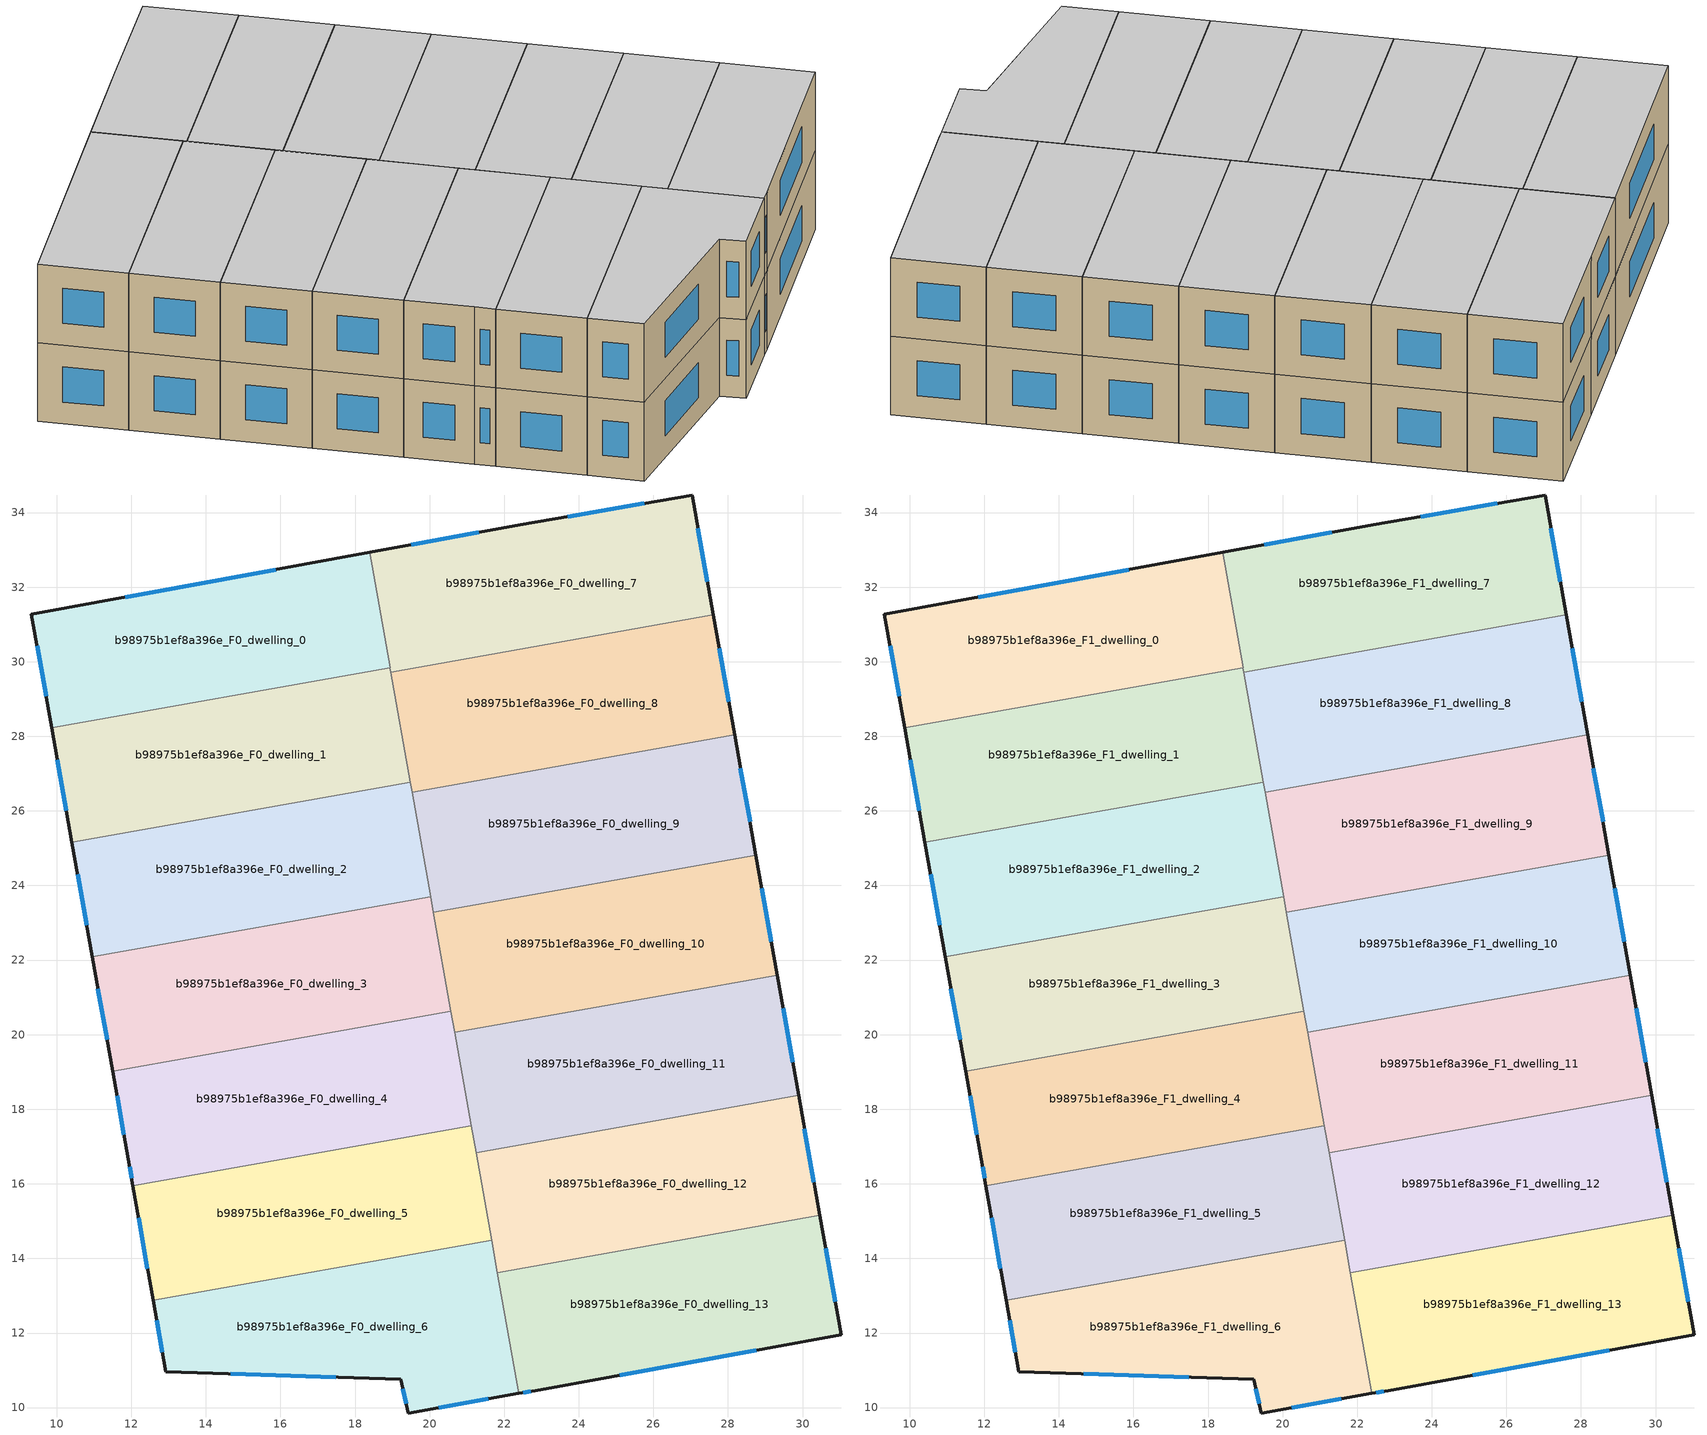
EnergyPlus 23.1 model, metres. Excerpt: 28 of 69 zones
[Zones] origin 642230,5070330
b98975b1ef8a396e_F0_dwelling_0
 floor ground (EU_floor_Construction): 18.39,32.93 18.94,29.84 9.86,28.23 9.32,31.27 z0
 wall outside (EU_wall_Construction): 18.39,32.93 9.32,31.27 9.86,28.23 z0:3
 wall to b98975b1ef8a396e_F0_dwelling_1 (EU_wall_Construction): 9.86,28.23 18.94,29.84 z0:3
 wall to b98975b1ef8a396e_F0_dwelling_7 (EU_wall_Construction): 18.94,29.84 18.39,32.93 z0:3
 window (EU_Window_Construction): 15.88,32.47 11.83,31.73 / 9.47,30.43 9.71,29.07 z0.83:2.17
b98975b1ef8a396e_F0_dwelling_1
 floor ground (EU_floor_Construction): 18.94,29.84 19.48,26.77 10.41,25.16 9.86,28.23 z0
 wall outside (EU_wall_Construction): 9.86,28.23 10.41,25.16 z0:3
 wall to b98975b1ef8a396e_F0_dwelling_2 (EU_wall_Construction): 10.41,25.16 19.48,26.77 z0:3
 wall to b98975b1ef8a396e_F0_dwelling_8 (EU_wall_Construction): 19.48,26.77 18.96,29.72 z0:3
 wall to b98975b1ef8a396e_F0_dwelling_7 (EU_wall_Construction): 18.96,29.72 18.94,29.84 z0:3
 window (EU_Window_Construction): 10.01,27.38 10.26,26.01 z0.83:2.17
b98975b1ef8a396e_F0_dwelling_10
 floor ground (EU_floor_Construction): 28.75,24.82 29.32,21.59 20.67,20.06 20.1,23.28 z0
 wall outside (EU_wall_Construction): 29.32,21.59 28.75,24.82 z0:3
 wall to b98975b1ef8a396e_F0_dwelling_9 (EU_wall_Construction): 28.75,24.82 20.1,23.28 z0:3
 wall to b98975b1ef8a396e_F0_dwelling_11 (EU_wall_Construction): 20.67,20.06 29.32,21.59 z0:3
 wall to b98975b1ef8a396e_F0_dwelling_3 (EU_wall_Construction): 20.1,23.28 20.57,20.63 z0:3
 wall to b98975b1ef8a396e_F0_dwelling_4 (EU_wall_Construction): 20.57,20.63 20.67,20.06 z0:3
 window (EU_Window_Construction): 29.16,22.49 28.91,23.92 z0.83:2.17
b98975b1ef8a396e_F0_dwelling_11
 floor ground (EU_floor_Construction): 29.32,21.59 29.89,18.37 21.24,16.84 20.67,20.06 z0
 wall outside (EU_wall_Construction): 29.89,18.37 29.32,21.59 z0:3
 wall to b98975b1ef8a396e_F0_dwelling_12 (EU_wall_Construction): 21.24,16.84 29.89,18.37 z0:3
 wall to b98975b1ef8a396e_F0_dwelling_4 (EU_wall_Construction): 20.67,20.06 21.12,17.55 z0:3
 wall to b98975b1ef8a396e_F0_dwelling_5 (EU_wall_Construction): 21.12,17.55 21.24,16.84 z0:3
 window (EU_Window_Construction): 29.73,19.27 29.48,20.7 z0.83:2.17
b98975b1ef8a396e_F0_dwelling_12
 floor ground (EU_floor_Construction): 29.89,18.37 30.46,15.15 21.82,13.62 21.24,16.84 z0
 wall outside (EU_wall_Construction): 30.46,15.15 29.89,18.37 z0:3
 wall to b98975b1ef8a396e_F0_dwelling_13 (EU_wall_Construction): 21.82,13.62 30.46,15.15 z0:3
 wall to b98975b1ef8a396e_F0_dwelling_5 (EU_wall_Construction): 21.24,16.84 21.66,14.49 z0:3
 wall to b98975b1ef8a396e_F0_dwelling_6 (EU_wall_Construction): 21.66,14.49 21.82,13.62 z0:3
 window (EU_Window_Construction): 30.31,16.04 30.05,17.48 z0.83:2.17
b98975b1ef8a396e_F0_dwelling_13
 floor ground (EU_floor_Construction): 30.46,15.15 31.03,11.95 22.82,10.45 22.39,10.38 21.82,13.62 z0
 wall outside (EU_wall_Construction): 22.39,10.38 22.82,10.45 31.03,11.95 30.46,15.15 z0:3
 wall to b98975b1ef8a396e_F0_dwelling_6 (EU_wall_Construction): 21.82,13.62 22.39,10.38 z0:3
 window (EU_Window_Construction): 30.87,12.84 30.62,14.27 / 25.1,10.87 28.76,11.54 / 22.51,10.4 22.7,10.43 z0.83:2.17
b98975b1ef8a396e_F0_dwelling_2
 floor ground (EU_floor_Construction): 19.48,26.77 20.03,23.7 10.95,22.09 10.41,25.16 z0
 wall outside (EU_wall_Construction): 10.41,25.16 10.95,22.09 z0:3
 wall to b98975b1ef8a396e_F0_dwelling_3 (EU_wall_Construction): 10.95,22.09 20.03,23.7 z0:3
 wall to b98975b1ef8a396e_F0_dwelling_9 (EU_wall_Construction): 20.03,23.7 19.53,26.5 z0:3
 wall to b98975b1ef8a396e_F0_dwelling_8 (EU_wall_Construction): 19.53,26.5 19.48,26.77 z0:3
 window (EU_Window_Construction): 10.56,24.31 10.8,22.94 z0.83:2.17
b98975b1ef8a396e_F0_dwelling_3
 floor ground (EU_floor_Construction): 20.03,23.7 20.57,20.63 11.5,19.02 10.95,22.09 z0
 wall outside (EU_wall_Construction): 10.95,22.09 11.5,19.02 z0:3
 wall to b98975b1ef8a396e_F0_dwelling_4 (EU_wall_Construction): 11.5,19.02 20.57,20.63 z0:3
 wall to b98975b1ef8a396e_F0_dwelling_9 (EU_wall_Construction): 20.1,23.28 20.03,23.7 z0:3
 window (EU_Window_Construction): 11.11,21.24 11.35,19.87 z0.83:2.17
b98975b1ef8a396e_F0_dwelling_4
 floor ground (EU_floor_Construction): 20.57,20.63 21.12,17.55 12.05,15.95 11.92,16.66 11.5,19.02 z0
 wall outside (EU_wall_Construction): 11.5,19.02 11.92,16.66 12.05,15.95 z0:3
 wall to b98975b1ef8a396e_F0_dwelling_5 (EU_wall_Construction): 12.05,15.95 21.12,17.55 z0:3
 window (EU_Window_Construction): 11.62,18.36 11.8,17.31 / 11.95,16.46 12.01,16.14 z0.83:2.17
b98975b1ef8a396e_F0_dwelling_5
 floor ground (EU_floor_Construction): 21.12,17.55 21.66,14.49 12.58,12.87 12.05,15.95 z0
 wall outside (EU_wall_Construction): 12.05,15.95 12.58,12.87 z0:3
 wall to b98975b1ef8a396e_F0_dwelling_6 (EU_wall_Construction): 12.58,12.87 21.66,14.49 z0:3
 window (EU_Window_Construction): 12.19,15.09 12.43,13.72 z0.83:2.17
b98975b1ef8a396e_F0_dwelling_6
 floor ground (EU_floor_Construction): 21.66,14.49 22.39,10.38 19.42,9.86 19.22,10.75 12.92,10.96 12.58,12.87 z0
 wall outside (EU_wall_Construction): 12.58,12.87 12.92,10.96 19.22,10.75 19.42,9.86 22.39,10.38 z0:3
 window (EU_Window_Construction): 14.66,10.9 17.48,10.81 / 12.68,12.34 12.83,11.49 / 20.24,10 21.57,10.23 / 19.28,10.51 19.37,10.1 z0.83:2.17
b98975b1ef8a396e_F0_dwelling_7
 floor ground (EU_floor_Construction): 27.04,34.47 27.6,31.26 18.96,29.72 18.39,32.93 22.43,33.67 z0
 wall outside (EU_wall_Construction): 27.6,31.26 27.04,34.47 22.43,33.67 18.39,32.93 z0:3
 wall to b98975b1ef8a396e_F0_dwelling_8 (EU_wall_Construction): 18.96,29.72 27.6,31.26 z0:3
 window (EU_Window_Construction): 21.31,33.47 19.51,33.14 / 25.76,34.25 23.71,33.89 / 27.45,32.15 27.19,33.58 z0.83:2.17
b98975b1ef8a396e_F0_dwelling_8
 floor ground (EU_floor_Construction): 27.6,31.26 28.18,28.04 19.53,26.5 18.96,29.72 z0
 wall outside (EU_wall_Construction): 28.18,28.04 27.6,31.26 z0:3
 wall to b98975b1ef8a396e_F0_dwelling_9 (EU_wall_Construction): 19.53,26.5 28.18,28.04 z0:3
 window (EU_Window_Construction): 28.02,28.93 27.76,30.37 z0.83:2.17
b98975b1ef8a396e_F0_dwelling_9
 floor ground (EU_floor_Construction): 28.18,28.04 28.75,24.82 20.1,23.28 19.53,26.5 z0
 wall outside (EU_wall_Construction): 28.75,24.82 28.18,28.04 z0:3
 window (EU_Window_Construction): 28.59,25.71 28.34,27.15 z0.83:2.17
b98975b1ef8a396e_F1_dwelling_0
 floor to b98975b1ef8a396e_F0_dwelling_0 (EU_floor_Construction): 18.39,32.93 18.94,29.84 9.86,28.23 9.32,31.27 z3
 wall outside (EU_wall_Construction): 18.39,32.93 9.32,31.27 9.86,28.23 z3:6
 wall to b98975b1ef8a396e_F1_dwelling_1 (EU_wall_Construction): 9.86,28.23 18.94,29.84 z3:6
 wall to b98975b1ef8a396e_F1_dwelling_7 (EU_wall_Construction): 18.94,29.84 18.39,32.93 z3:6
 window (EU_Window_Construction): 15.88,32.47 11.83,31.73 / 9.47,30.43 9.71,29.07 z3.83:5.17
 ceiling to b98975b1ef8a396e_F2_dwelling_0 (EU_floor_Construction): 18.94,29.84 18.39,32.93 9.32,31.27 9.86,28.23 z6
b98975b1ef8a396e_F1_dwelling_1
 floor to b98975b1ef8a396e_F0_dwelling_1 (EU_floor_Construction): 18.94,29.84 19.48,26.77 10.41,25.16 9.86,28.23 z3
 wall outside (EU_wall_Construction): 9.86,28.23 10.41,25.16 z3:6
 wall to b98975b1ef8a396e_F1_dwelling_2 (EU_wall_Construction): 10.41,25.16 19.48,26.77 z3:6
 wall to b98975b1ef8a396e_F1_dwelling_8 (EU_wall_Construction): 19.48,26.77 18.96,29.72 z3:6
 wall to b98975b1ef8a396e_F1_dwelling_7 (EU_wall_Construction): 18.96,29.72 18.94,29.84 z3:6
 window (EU_Window_Construction): 10.01,27.38 10.26,26.01 z3.83:5.17
 ceiling to b98975b1ef8a396e_F2_dwelling_1 (EU_floor_Construction): 19.48,26.77 18.94,29.84 9.86,28.23 10.41,25.16 z6
b98975b1ef8a396e_F1_dwelling_10
 floor to b98975b1ef8a396e_F0_dwelling_10 (EU_floor_Construction): 28.75,24.82 29.32,21.59 20.67,20.06 20.1,23.28 z3
 wall outside (EU_wall_Construction): 29.32,21.59 28.75,24.82 z3:6
 wall to b98975b1ef8a396e_F1_dwelling_9 (EU_wall_Construction): 28.75,24.82 20.1,23.28 z3:6
 wall to b98975b1ef8a396e_F1_dwelling_11 (EU_wall_Construction): 20.67,20.06 29.32,21.59 z3:6
 wall to b98975b1ef8a396e_F1_dwelling_3 (EU_wall_Construction): 20.1,23.28 20.57,20.63 z3:6
 wall to b98975b1ef8a396e_F1_dwelling_4 (EU_wall_Construction): 20.57,20.63 20.67,20.06 z3:6
 window (EU_Window_Construction): 29.16,22.49 28.91,23.92 z3.83:5.17
 ceiling to b98975b1ef8a396e_F2_dwelling_10 (EU_floor_Construction): 29.32,21.59 28.75,24.82 20.1,23.28 20.67,20.06 z6
b98975b1ef8a396e_F1_dwelling_11
 floor to b98975b1ef8a396e_F0_dwelling_11 (EU_floor_Construction): 29.32,21.59 29.89,18.37 21.24,16.84 20.67,20.06 z3
 wall outside (EU_wall_Construction): 29.89,18.37 29.32,21.59 z3:6
 wall to b98975b1ef8a396e_F1_dwelling_12 (EU_wall_Construction): 21.24,16.84 29.89,18.37 z3:6
 wall to b98975b1ef8a396e_F1_dwelling_4 (EU_wall_Construction): 20.67,20.06 21.12,17.55 z3:6
 wall to b98975b1ef8a396e_F1_dwelling_5 (EU_wall_Construction): 21.12,17.55 21.24,16.84 z3:6
 window (EU_Window_Construction): 29.73,19.27 29.48,20.7 z3.83:5.17
 ceiling to b98975b1ef8a396e_F2_dwelling_11 (EU_floor_Construction): 29.89,18.37 29.32,21.59 20.67,20.06 21.24,16.84 z6
b98975b1ef8a396e_F1_dwelling_12
 floor to b98975b1ef8a396e_F0_dwelling_12 (EU_floor_Construction): 29.89,18.37 30.46,15.15 21.82,13.62 21.24,16.84 z3
 wall outside (EU_wall_Construction): 30.46,15.15 29.89,18.37 z3:6
 wall to b98975b1ef8a396e_F1_dwelling_13 (EU_wall_Construction): 21.82,13.62 30.46,15.15 z3:6
 wall to b98975b1ef8a396e_F1_dwelling_5 (EU_wall_Construction): 21.24,16.84 21.66,14.49 z3:6
 wall to b98975b1ef8a396e_F1_dwelling_6 (EU_wall_Construction): 21.66,14.49 21.82,13.62 z3:6
 window (EU_Window_Construction): 30.31,16.04 30.05,17.48 z3.83:5.17
 ceiling to b98975b1ef8a396e_F2_dwelling_12 (EU_floor_Construction): 30.46,15.15 29.89,18.37 21.24,16.84 21.82,13.62 z6
b98975b1ef8a396e_F1_dwelling_13
 floor to b98975b1ef8a396e_F0_dwelling_13 (EU_floor_Construction): 30.46,15.15 31.03,11.95 22.82,10.45 22.39,10.38 21.82,13.62 z3
 wall outside (EU_wall_Construction): 22.39,10.38 22.82,10.45 31.03,11.95 30.46,15.15 z3:6
 wall to b98975b1ef8a396e_F1_dwelling_6 (EU_wall_Construction): 21.82,13.62 22.39,10.38 z3:6
 window (EU_Window_Construction): 30.87,12.84 30.62,14.27 / 25.1,10.87 28.76,11.54 / 22.51,10.4 22.7,10.43 z3.83:5.17
 ceiling to b98975b1ef8a396e_F2_dwelling_13 (EU_floor_Construction): 31.03,11.95 30.46,15.15 21.82,13.62 22.39,10.38 22.82,10.45 z6
b98975b1ef8a396e_F1_dwelling_2
 floor to b98975b1ef8a396e_F0_dwelling_2 (EU_floor_Construction): 19.48,26.77 20.03,23.7 10.95,22.09 10.41,25.16 z3
 wall outside (EU_wall_Construction): 10.41,25.16 10.95,22.09 z3:6
 wall to b98975b1ef8a396e_F1_dwelling_3 (EU_wall_Construction): 10.95,22.09 20.03,23.7 z3:6
 wall to b98975b1ef8a396e_F1_dwelling_9 (EU_wall_Construction): 20.03,23.7 19.53,26.5 z3:6
 wall to b98975b1ef8a396e_F1_dwelling_8 (EU_wall_Construction): 19.53,26.5 19.48,26.77 z3:6
 window (EU_Window_Construction): 10.56,24.31 10.8,22.94 z3.83:5.17
 ceiling to b98975b1ef8a396e_F2_dwelling_2 (EU_floor_Construction): 20.03,23.7 19.48,26.77 10.41,25.16 10.95,22.09 z6
b98975b1ef8a396e_F1_dwelling_3
 floor to b98975b1ef8a396e_F0_dwelling_3 (EU_floor_Construction): 20.03,23.7 20.57,20.63 11.5,19.02 10.95,22.09 z3
 wall outside (EU_wall_Construction): 10.95,22.09 11.5,19.02 z3:6
 wall to b98975b1ef8a396e_F1_dwelling_4 (EU_wall_Construction): 11.5,19.02 20.57,20.63 z3:6
 wall to b98975b1ef8a396e_F1_dwelling_9 (EU_wall_Construction): 20.1,23.28 20.03,23.7 z3:6
 window (EU_Window_Construction): 11.11,21.24 11.35,19.87 z3.83:5.17
 ceiling to b98975b1ef8a396e_F2_dwelling_3 (EU_floor_Construction): 20.57,20.63 20.03,23.7 10.95,22.09 11.5,19.02 z6
b98975b1ef8a396e_F1_dwelling_4
 floor to b98975b1ef8a396e_F0_dwelling_4 (EU_floor_Construction): 20.57,20.63 21.12,17.55 12.05,15.95 11.92,16.66 11.5,19.02 z3
 wall outside (EU_wall_Construction): 11.5,19.02 11.92,16.66 12.05,15.95 z3:6
 wall to b98975b1ef8a396e_F1_dwelling_5 (EU_wall_Construction): 12.05,15.95 21.12,17.55 z3:6
 window (EU_Window_Construction): 11.62,18.36 11.8,17.31 / 11.95,16.46 12.01,16.14 z3.83:5.17
 ceiling to b98975b1ef8a396e_F2_dwelling_4 (EU_floor_Construction): 21.12,17.55 20.57,20.63 11.5,19.02 11.92,16.66 12.05,15.95 z6
b98975b1ef8a396e_F1_dwelling_5
 floor to b98975b1ef8a396e_F0_dwelling_5 (EU_floor_Construction): 21.12,17.55 21.66,14.49 12.58,12.87 12.05,15.95 z3
 wall outside (EU_wall_Construction): 12.05,15.95 12.58,12.87 z3:6
 wall to b98975b1ef8a396e_F1_dwelling_6 (EU_wall_Construction): 12.58,12.87 21.66,14.49 z3:6
 window (EU_Window_Construction): 12.19,15.09 12.43,13.72 z3.83:5.17
 ceiling to b98975b1ef8a396e_F2_dwelling_5 (EU_floor_Construction): 21.66,14.49 21.12,17.55 12.05,15.95 12.58,12.87 z6
b98975b1ef8a396e_F1_dwelling_6
 floor to b98975b1ef8a396e_F0_dwelling_6 (EU_floor_Construction): 21.66,14.49 22.39,10.38 19.42,9.86 19.22,10.75 12.92,10.96 12.58,12.87 z3
 wall outside (EU_wall_Construction): 12.58,12.87 12.92,10.96 19.22,10.75 19.42,9.86 22.39,10.38 z3:6
 window (EU_Window_Construction): 14.66,10.9 17.48,10.81 / 12.68,12.34 12.83,11.49 / 20.24,10 21.57,10.23 / 19.28,10.51 19.37,10.1 z3.83:5.17
 ceiling to b98975b1ef8a396e_F2_dwelling_6 (EU_floor_Construction): 22.39,10.38 21.66,14.49 12.58,12.87 12.92,10.96 19.22,10.75 19.42,9.86 z6
b98975b1ef8a396e_F1_dwelling_7
 floor to b98975b1ef8a396e_F0_dwelling_7 (EU_floor_Construction): 27.04,34.47 27.6,31.26 18.96,29.72 18.39,32.93 22.43,33.67 z3
 wall outside (EU_wall_Construction): 27.6,31.26 27.04,34.47 22.43,33.67 18.39,32.93 z3:6
 wall to b98975b1ef8a396e_F1_dwelling_8 (EU_wall_Construction): 18.96,29.72 27.6,31.26 z3:6
 window (EU_Window_Construction): 21.31,33.47 19.51,33.14 / 25.76,34.25 23.71,33.89 / 27.45,32.15 27.19,33.58 z3.83:5.17
 ceiling to b98975b1ef8a396e_F2_dwelling_7 (EU_floor_Construction): 27.6,31.26 27.04,34.47 22.43,33.67 18.39,32.93 18.96,29.72 z6
b98975b1ef8a396e_F1_dwelling_8
 floor to b98975b1ef8a396e_F0_dwelling_8 (EU_floor_Construction): 27.6,31.26 28.18,28.04 19.53,26.5 18.96,29.72 z3
 wall outside (EU_wall_Construction): 28.18,28.04 27.6,31.26 z3:6
 wall to b98975b1ef8a396e_F1_dwelling_9 (EU_wall_Construction): 19.53,26.5 28.18,28.04 z3:6
 window (EU_Window_Construction): 28.02,28.93 27.76,30.37 z3.83:5.17
 ceiling to b98975b1ef8a396e_F2_dwelling_8 (EU_floor_Construction): 28.18,28.04 27.6,31.26 18.96,29.72 19.53,26.5 z6
b98975b1ef8a396e_F1_dwelling_9
 floor to b98975b1ef8a396e_F0_dwelling_9 (EU_floor_Construction): 28.18,28.04 28.75,24.82 20.1,23.28 19.53,26.5 z3
 wall outside (EU_wall_Construction): 28.75,24.82 28.18,28.04 z3:6
 window (EU_Window_Construction): 28.59,25.71 28.34,27.15 z3.83:5.17
 ceiling to b98975b1ef8a396e_F2_dwelling_9 (EU_floor_Construction): 28.75,24.82 28.18,28.04 19.53,26.5 20.1,23.28 z6
[Building]
EU S2 Campaign: North Axis=0; Terrain=City; Solar Distribution=FullExterior
[Site:Location]
Lyon-Bron: Latitude=45.75; Longitude=5; Time Zone=1; Elevation=198
[SizingPeriod:WeatherFileDays]
AnnualSizingPeriod: Begin Month=1; Begin Day of Month=1; End Month=12; End Day of Month=31; Day of Week for Start Day=Monday; Use Weather File Daylight Saving Period=No; Use Weather File Rain and Snow Indicators=No
[MATERIAL]
EU_InternalMass_Material: Roughness=MediumRough; Thickness=0.1; Conductivity=1; Density=1800; Specific Heat=900; Thermal Absorptance=0.9; Solar Absorptance=0.7; Visible Absorptance=0.7
[MATERIAL:NOMASS] Roughness=MediumRough; Thermal Absorptance=0.9; Solar Absorptance=0.7; Visible Absorptance=0.7
Name | Thermal Resistance
EU_wall_NoMass | 1.97775
EU_floor_NoMass | 1.84812
[WINDOWMATERIAL:SIMPLEGLAZINGSYSTEM]
EU_Window_SimpleGlazing: UFactor=3.27502; Solar Heat Gain Coefficient=0.76; Visible Transmittance=0.76
[CONSTRUCTION]
EU_wall_Construction: EU_wall_NoMass
EU_floor_Construction: EU_floor_NoMass
EU_InternalMass_Construction: EU_InternalMass_Material
EU_Window_Construction: EU_Window_SimpleGlazing
[ZONE] Type=1; Multiplier=1; Ceiling Height=autocalculate; Floor Area=autocalculate; Part of Total Floor Area=Yes
Name | Volume
b98975b1ef8a396e_F0_dwelling_0; b98975b1ef8a396e_F1_dwelling_0; b98975b1ef8a396e_F0_dwelling_2; b98975b1ef8a396e_F1_dwelling_2 | 86.1929
b98975b1ef8a396e_F0_dwelling_1; b98975b1ef8a396e_F1_dwelling_1 | 86.2163
b98975b1ef8a396e_F0_dwelling_10; b98975b1ef8a396e_F1_dwelling_10; b98975b1ef8a396e_F0_dwelling_11; b98975b1ef8a396e_F1_dwelling_11; b98975b1ef8a396e_F0_dwelling_4; b98975b1ef8a396e_F1_dwelling_4; b98975b1ef8a396e_F0_dwelling_6; b98975b1ef8a396e_F1_dwelling_6 | 86.2024
b98975b1ef8a396e_F0_dwelling_12; b98975b1ef8a396e_F1_dwelling_12 | 86.2134
b98975b1ef8a396e_F0_dwelling_13; b98975b1ef8a396e_F1_dwelling_13 | 86.1885
b98975b1ef8a396e_F0_dwelling_3; b98975b1ef8a396e_F1_dwelling_3 | 86.2112
b98975b1ef8a396e_F0_dwelling_5; b98975b1ef8a396e_F1_dwelling_5 | 86.2017
b98975b1ef8a396e_F0_dwelling_7; b98975b1ef8a396e_F1_dwelling_7 | 86.198
b98975b1ef8a396e_F0_dwelling_8; b98975b1ef8a396e_F1_dwelling_8 | 86.187
b98975b1ef8a396e_F0_dwelling_9; b98975b1ef8a396e_F1_dwelling_9 | 86.1877
[INTERNALMASS] Construction=EU_InternalMass_Construction
Name | Zone or ZoneList | Surface Area
b98975b1ef8a396e_F0_dwelling_0_EU_InternalMass | b98975b1ef8a396e_F0_dwelling_0 | 28.7312
b98975b1ef8a396e_F0_dwelling_1_EU_InternalMass | b98975b1ef8a396e_F0_dwelling_1 | 28.7387
b98975b1ef8a396e_F0_dwelling_2_EU_InternalMass | b98975b1ef8a396e_F0_dwelling_2 | 28.7308
b98975b1ef8a396e_F0_dwelling_3_EU_InternalMass | b98975b1ef8a396e_F0_dwelling_3 | 28.7368
b98975b1ef8a396e_F0_dwelling_4_EU_InternalMass | b98975b1ef8a396e_F0_dwelling_4 | 28.7337
b98975b1ef8a396e_F0_dwelling_5_EU_InternalMass | b98975b1ef8a396e_F0_dwelling_5 | 28.7341
b98975b1ef8a396e_F0_dwelling_6_EU_InternalMass | b98975b1ef8a396e_F0_dwelling_6 | 28.7337
b98975b1ef8a396e_F0_dwelling_7_EU_InternalMass | b98975b1ef8a396e_F0_dwelling_7 | 28.7326
b98975b1ef8a396e_F0_dwelling_8_EU_InternalMass | b98975b1ef8a396e_F0_dwelling_8 | 28.7292
b98975b1ef8a396e_F0_dwelling_9_EU_InternalMass | b98975b1ef8a396e_F0_dwelling_9 | 28.7292
b98975b1ef8a396e_F0_dwelling_10_EU_InternalMass | b98975b1ef8a396e_F0_dwelling_10 | 28.7341
b98975b1ef8a396e_F0_dwelling_11_EU_InternalMass | b98975b1ef8a396e_F0_dwelling_11 | 28.7341
b98975b1ef8a396e_F0_dwelling_12_EU_InternalMass | b98975b1ef8a396e_F0_dwelling_12 | 28.7378
b98975b1ef8a396e_F0_dwelling_13_EU_InternalMass | b98975b1ef8a396e_F0_dwelling_13 | 28.7295
b98975b1ef8a396e_F1_dwelling_0_EU_InternalMass | b98975b1ef8a396e_F1_dwelling_0 | 28.7312
b98975b1ef8a396e_F1_dwelling_1_EU_InternalMass | b98975b1ef8a396e_F1_dwelling_1 | 28.7387
b98975b1ef8a396e_F1_dwelling_2_EU_InternalMass | b98975b1ef8a396e_F1_dwelling_2 | 28.7308
b98975b1ef8a396e_F1_dwelling_3_EU_InternalMass | b98975b1ef8a396e_F1_dwelling_3 | 28.7368
b98975b1ef8a396e_F1_dwelling_4_EU_InternalMass | b98975b1ef8a396e_F1_dwelling_4 | 28.7337
b98975b1ef8a396e_F1_dwelling_5_EU_InternalMass | b98975b1ef8a396e_F1_dwelling_5 | 28.7341
b98975b1ef8a396e_F1_dwelling_6_EU_InternalMass | b98975b1ef8a396e_F1_dwelling_6 | 28.7337
b98975b1ef8a396e_F1_dwelling_7_EU_InternalMass | b98975b1ef8a396e_F1_dwelling_7 | 28.7326
b98975b1ef8a396e_F1_dwelling_8_EU_InternalMass | b98975b1ef8a396e_F1_dwelling_8 | 28.7292
b98975b1ef8a396e_F1_dwelling_9_EU_InternalMass | b98975b1ef8a396e_F1_dwelling_9 | 28.7292
b98975b1ef8a396e_F1_dwelling_10_EU_InternalMass | b98975b1ef8a396e_F1_dwelling_10 | 28.7341
b98975b1ef8a396e_F1_dwelling_11_EU_InternalMass | b98975b1ef8a396e_F1_dwelling_11 | 28.7341
b98975b1ef8a396e_F1_dwelling_12_EU_InternalMass | b98975b1ef8a396e_F1_dwelling_12 | 28.7378
b98975b1ef8a396e_F1_dwelling_13_EU_InternalMass | b98975b1ef8a396e_F1_dwelling_13 | 28.7295
[OTHEREQUIPMENT] Fuel Type=Electricity; Design Level Calculation Method=Watts/Area; Power per Zone Floor Area=1; Fraction Latent=0; Fraction Radiant=0; Fraction Lost=0; Carbon Dioxide Generation Rate=0; EndUse Subcategory=EU_Step8_InternalGains
Name | Zone or ZoneList or Space or SpaceList | Schedule
EU_Step8_InternalGain_b98975b1ef8a396e_F0_dwelling_0_f000 | b98975b1ef8a396e_F0_dwelling_0 | EU_Step8_GainSchedule_b98975b1ef8a396e_F0_dwelling_0_f000
EU_Step8_InternalGain_b98975b1ef8a396e_F0_dwelling_1_f000 | b98975b1ef8a396e_F0_dwelling_1 | EU_Step8_GainSchedule_b98975b1ef8a396e_F0_dwelling_1_f000
EU_Step8_InternalGain_b98975b1ef8a396e_F0_dwelling_2_f000 | b98975b1ef8a396e_F0_dwelling_2 | EU_Step8_GainSchedule_b98975b1ef8a396e_F0_dwelling_2_f000
EU_Step8_InternalGain_b98975b1ef8a396e_F0_dwelling_3_f000 | b98975b1ef8a396e_F0_dwelling_3 | EU_Step8_GainSchedule_b98975b1ef8a396e_F0_dwelling_3_f000
EU_Step8_InternalGain_b98975b1ef8a396e_F0_dwelling_4_f000 | b98975b1ef8a396e_F0_dwelling_4 | EU_Step8_GainSchedule_b98975b1ef8a396e_F0_dwelling_4_f000
EU_Step8_InternalGain_b98975b1ef8a396e_F0_dwelling_5_f000 | b98975b1ef8a396e_F0_dwelling_5 | EU_Step8_GainSchedule_b98975b1ef8a396e_F0_dwelling_5_f000
EU_Step8_InternalGain_b98975b1ef8a396e_F0_dwelling_6_f000 | b98975b1ef8a396e_F0_dwelling_6 | EU_Step8_GainSchedule_b98975b1ef8a396e_F0_dwelling_6_f000
EU_Step8_InternalGain_b98975b1ef8a396e_F0_dwelling_7_f000 | b98975b1ef8a396e_F0_dwelling_7 | EU_Step8_GainSchedule_b98975b1ef8a396e_F0_dwelling_7_f000
EU_Step8_InternalGain_b98975b1ef8a396e_F0_dwelling_8_f000 | b98975b1ef8a396e_F0_dwelling_8 | EU_Step8_GainSchedule_b98975b1ef8a396e_F0_dwelling_8_f000
EU_Step8_InternalGain_b98975b1ef8a396e_F0_dwelling_9_f000 | b98975b1ef8a396e_F0_dwelling_9 | EU_Step8_GainSchedule_b98975b1ef8a396e_F0_dwelling_9_f000
EU_Step8_InternalGain_b98975b1ef8a396e_F0_dwelling_10_f000 | b98975b1ef8a396e_F0_dwelling_10 | EU_Step8_GainSchedule_b98975b1ef8a396e_F0_dwelling_10_f000
EU_Step8_InternalGain_b98975b1ef8a396e_F0_dwelling_11_f000 | b98975b1ef8a396e_F0_dwelling_11 | EU_Step8_GainSchedule_b98975b1ef8a396e_F0_dwelling_11_f000
EU_Step8_InternalGain_b98975b1ef8a396e_F0_dwelling_12_f000 | b98975b1ef8a396e_F0_dwelling_12 | EU_Step8_GainSchedule_b98975b1ef8a396e_F0_dwelling_12_f000
EU_Step8_InternalGain_b98975b1ef8a396e_F0_dwelling_13_f000 | b98975b1ef8a396e_F0_dwelling_13 | EU_Step8_GainSchedule_b98975b1ef8a396e_F0_dwelling_13_f000
EU_Step8_InternalGain_b98975b1ef8a396e_F1_dwelling_0_f000 | b98975b1ef8a396e_F1_dwelling_0 | EU_Step8_GainSchedule_b98975b1ef8a396e_F1_dwelling_0_f000
EU_Step8_InternalGain_b98975b1ef8a396e_F1_dwelling_1_f000 | b98975b1ef8a396e_F1_dwelling_1 | EU_Step8_GainSchedule_b98975b1ef8a396e_F1_dwelling_1_f000
EU_Step8_InternalGain_b98975b1ef8a396e_F1_dwelling_2_f000 | b98975b1ef8a396e_F1_dwelling_2 | EU_Step8_GainSchedule_b98975b1ef8a396e_F1_dwelling_2_f000
EU_Step8_InternalGain_b98975b1ef8a396e_F1_dwelling_3_f000 | b98975b1ef8a396e_F1_dwelling_3 | EU_Step8_GainSchedule_b98975b1ef8a396e_F1_dwelling_3_f000
EU_Step8_InternalGain_b98975b1ef8a396e_F1_dwelling_4_f000 | b98975b1ef8a396e_F1_dwelling_4 | EU_Step8_GainSchedule_b98975b1ef8a396e_F1_dwelling_4_f000
EU_Step8_InternalGain_b98975b1ef8a396e_F1_dwelling_5_f000 | b98975b1ef8a396e_F1_dwelling_5 | EU_Step8_GainSchedule_b98975b1ef8a396e_F1_dwelling_5_f000
EU_Step8_InternalGain_b98975b1ef8a396e_F1_dwelling_6_f000 | b98975b1ef8a396e_F1_dwelling_6 | EU_Step8_GainSchedule_b98975b1ef8a396e_F1_dwelling_6_f000
EU_Step8_InternalGain_b98975b1ef8a396e_F1_dwelling_7_f000 | b98975b1ef8a396e_F1_dwelling_7 | EU_Step8_GainSchedule_b98975b1ef8a396e_F1_dwelling_7_f000
EU_Step8_InternalGain_b98975b1ef8a396e_F1_dwelling_8_f000 | b98975b1ef8a396e_F1_dwelling_8 | EU_Step8_GainSchedule_b98975b1ef8a396e_F1_dwelling_8_f000
EU_Step8_InternalGain_b98975b1ef8a396e_F1_dwelling_9_f000 | b98975b1ef8a396e_F1_dwelling_9 | EU_Step8_GainSchedule_b98975b1ef8a396e_F1_dwelling_9_f000
EU_Step8_InternalGain_b98975b1ef8a396e_F1_dwelling_10_f000 | b98975b1ef8a396e_F1_dwelling_10 | EU_Step8_GainSchedule_b98975b1ef8a396e_F1_dwelling_10_f000
EU_Step8_InternalGain_b98975b1ef8a396e_F1_dwelling_11_f000 | b98975b1ef8a396e_F1_dwelling_11 | EU_Step8_GainSchedule_b98975b1ef8a396e_F1_dwelling_11_f000
EU_Step8_InternalGain_b98975b1ef8a396e_F1_dwelling_12_f000 | b98975b1ef8a396e_F1_dwelling_12 | EU_Step8_GainSchedule_b98975b1ef8a396e_F1_dwelling_12_f000
EU_Step8_InternalGain_b98975b1ef8a396e_F1_dwelling_13_f000 | b98975b1ef8a396e_F1_dwelling_13 | EU_Step8_GainSchedule_b98975b1ef8a396e_F1_dwelling_13_f000
[ZONEVENTILATION:DESIGNFLOWRATE] Schedule=EU_AlwaysOn; Design Flow Rate Calculation Method=AirChanges/Hour; Air Changes per Hour=0.759424; Ventilation Type=Natural; Fan Pressure Rise=0; Fan Total Efficiency=1; Constant Term Coefficient=1; Temperature Term Coefficient=0; Velocity Term Coefficient=0; Velocity Squared Term Coefficient=0; Minimum Indoor Temperature=-100; Maximum Indoor Temperature=100; Delta Temperature=-100; Minimum Outdoor Temperature=-100; Maximum Outdoor Temperature=100; Maximum Wind Speed=40
Name | Zone or ZoneList or Space or SpaceList
EU_ConstantAir_b98975b1ef8a396e_F0_dwelling_0 | b98975b1ef8a396e_F0_dwelling_0
EU_ConstantAir_b98975b1ef8a396e_F0_dwelling_1 | b98975b1ef8a396e_F0_dwelling_1
EU_ConstantAir_b98975b1ef8a396e_F0_dwelling_2 | b98975b1ef8a396e_F0_dwelling_2
EU_ConstantAir_b98975b1ef8a396e_F0_dwelling_3 | b98975b1ef8a396e_F0_dwelling_3
EU_ConstantAir_b98975b1ef8a396e_F0_dwelling_4 | b98975b1ef8a396e_F0_dwelling_4
EU_ConstantAir_b98975b1ef8a396e_F0_dwelling_5 | b98975b1ef8a396e_F0_dwelling_5
EU_ConstantAir_b98975b1ef8a396e_F0_dwelling_6 | b98975b1ef8a396e_F0_dwelling_6
EU_ConstantAir_b98975b1ef8a396e_F0_dwelling_7 | b98975b1ef8a396e_F0_dwelling_7
EU_ConstantAir_b98975b1ef8a396e_F0_dwelling_8 | b98975b1ef8a396e_F0_dwelling_8
EU_ConstantAir_b98975b1ef8a396e_F0_dwelling_9 | b98975b1ef8a396e_F0_dwelling_9
EU_ConstantAir_b98975b1ef8a396e_F0_dwelling_10 | b98975b1ef8a396e_F0_dwelling_10
EU_ConstantAir_b98975b1ef8a396e_F0_dwelling_11 | b98975b1ef8a396e_F0_dwelling_11
EU_ConstantAir_b98975b1ef8a396e_F0_dwelling_12 | b98975b1ef8a396e_F0_dwelling_12
EU_ConstantAir_b98975b1ef8a396e_F0_dwelling_13 | b98975b1ef8a396e_F0_dwelling_13
EU_ConstantAir_b98975b1ef8a396e_F1_dwelling_0 | b98975b1ef8a396e_F1_dwelling_0
EU_ConstantAir_b98975b1ef8a396e_F1_dwelling_1 | b98975b1ef8a396e_F1_dwelling_1
EU_ConstantAir_b98975b1ef8a396e_F1_dwelling_2 | b98975b1ef8a396e_F1_dwelling_2
EU_ConstantAir_b98975b1ef8a396e_F1_dwelling_3 | b98975b1ef8a396e_F1_dwelling_3
EU_ConstantAir_b98975b1ef8a396e_F1_dwelling_4 | b98975b1ef8a396e_F1_dwelling_4
EU_ConstantAir_b98975b1ef8a396e_F1_dwelling_5 | b98975b1ef8a396e_F1_dwelling_5
EU_ConstantAir_b98975b1ef8a396e_F1_dwelling_6 | b98975b1ef8a396e_F1_dwelling_6
EU_ConstantAir_b98975b1ef8a396e_F1_dwelling_7 | b98975b1ef8a396e_F1_dwelling_7
EU_ConstantAir_b98975b1ef8a396e_F1_dwelling_8 | b98975b1ef8a396e_F1_dwelling_8
EU_ConstantAir_b98975b1ef8a396e_F1_dwelling_9 | b98975b1ef8a396e_F1_dwelling_9
EU_ConstantAir_b98975b1ef8a396e_F1_dwelling_10 | b98975b1ef8a396e_F1_dwelling_10
EU_ConstantAir_b98975b1ef8a396e_F1_dwelling_11 | b98975b1ef8a396e_F1_dwelling_11
EU_ConstantAir_b98975b1ef8a396e_F1_dwelling_12 | b98975b1ef8a396e_F1_dwelling_12
EU_ConstantAir_b98975b1ef8a396e_F1_dwelling_13 | b98975b1ef8a396e_F1_dwelling_13
[HVACTEMPLATE:THERMOSTAT] Constant Heating Setpoint=20; Constant Cooling Setpoint=50
EU_HeatOnly_b98975b1ef8a396e_F0_dwelling_0; EU_HeatOnly_b98975b1ef8a396e_F0_dwelling_1; EU_HeatOnly_b98975b1ef8a396e_F0_dwelling_2; EU_HeatOnly_b98975b1ef8a396e_F0_dwelling_3; EU_HeatOnly_b98975b1ef8a396e_F0_dwelling_4; EU_HeatOnly_b98975b1ef8a396e_F0_dwelling_5; EU_HeatOnly_b98975b1ef8a396e_F0_dwelling_6; EU_HeatOnly_b98975b1ef8a396e_F0_dwelling_7; EU_HeatOnly_b98975b1ef8a396e_F0_dwelling_8; EU_HeatOnly_b98975b1ef8a396e_F0_dwelling_9; EU_HeatOnly_b98975b1ef8a396e_F0_dwelling_10; EU_HeatOnly_b98975b1ef8a396e_F0_dwelling_11; EU_HeatOnly_b98975b1ef8a396e_F0_dwelling_12; EU_HeatOnly_b98975b1ef8a396e_F0_dwelling_13; EU_HeatOnly_b98975b1ef8a396e_F1_dwelling_0; EU_HeatOnly_b98975b1ef8a396e_F1_dwelling_1; EU_HeatOnly_b98975b1ef8a396e_F1_dwelling_2; EU_HeatOnly_b98975b1ef8a396e_F1_dwelling_3; EU_HeatOnly_b98975b1ef8a396e_F1_dwelling_4; EU_HeatOnly_b98975b1ef8a396e_F1_dwelling_5; EU_HeatOnly_b98975b1ef8a396e_F1_dwelling_6; EU_HeatOnly_b98975b1ef8a396e_F1_dwelling_7; EU_HeatOnly_b98975b1ef8a396e_F1_dwelling_8; EU_HeatOnly_b98975b1ef8a396e_F1_dwelling_9; EU_HeatOnly_b98975b1ef8a396e_F1_dwelling_10; EU_HeatOnly_b98975b1ef8a396e_F1_dwelling_11; EU_HeatOnly_b98975b1ef8a396e_F1_dwelling_12; EU_HeatOnly_b98975b1ef8a396e_F1_dwelling_13; EU_HeatOnly_b98975b1ef8a396e_F2_dwelling_0; EU_HeatOnly_b98975b1ef8a396e_F2_dwelling_1; EU_HeatOnly_b98975b1ef8a396e_F2_dwelling_2; EU_HeatOnly_b98975b1ef8a396e_F2_dwelling_3; EU_HeatOnly_b98975b1ef8a396e_F2_dwelling_4; EU_HeatOnly_b98975b1ef8a396e_F2_dwelling_5; EU_HeatOnly_b98975b1ef8a396e_F2_dwelling_6; EU_HeatOnly_b98975b1ef8a396e_F2_dwelling_7; EU_HeatOnly_b98975b1ef8a396e_F2_dwelling_8; EU_HeatOnly_b98975b1ef8a396e_F2_dwelling_9; EU_HeatOnly_b98975b1ef8a396e_F2_dwelling_10; EU_HeatOnly_b98975b1ef8a396e_F2_dwelling_11; EU_HeatOnly_b98975b1ef8a396e_F2_dwelling_12; EU_HeatOnly_b98975b1ef8a396e_F2_dwelling_13; EU_HeatOnly_b98975b1ef8a396e_F3_dwelling_0; EU_HeatOnly_b98975b1ef8a396e_F3_dwelling_1; EU_HeatOnly_b98975b1ef8a396e_F3_dwelling_2; EU_HeatOnly_b98975b1ef8a396e_F3_dwelling_3; EU_HeatOnly_b98975b1ef8a396e_F3_dwelling_4; EU_HeatOnly_b98975b1ef8a396e_F3_dwelling_5; EU_HeatOnly_b98975b1ef8a396e_F3_dwelling_6; EU_HeatOnly_b98975b1ef8a396e_F3_dwelling_7; EU_HeatOnly_b98975b1ef8a396e_F3_dwelling_8; EU_HeatOnly_b98975b1ef8a396e_F3_dwelling_9; EU_HeatOnly_b98975b1ef8a396e_F3_dwelling_10; EU_HeatOnly_b98975b1ef8a396e_F3_dwelling_11; EU_HeatOnly_b98975b1ef8a396e_F3_dwelling_12; EU_HeatOnly_b98975b1ef8a396e_F3_dwelling_13; EU_HeatOnly_b98975b1ef8a396e_F4_dwelling_0; EU_HeatOnly_b98975b1ef8a396e_F4_dwelling_1; EU_HeatOnly_b98975b1ef8a396e_F4_dwelling_2; EU_HeatOnly_b98975b1ef8a396e_F4_dwelling_3; EU_HeatOnly_b98975b1ef8a396e_F4_dwelling_4; EU_HeatOnly_b98975b1ef8a396e_F4_dwelling_5; EU_HeatOnly_b98975b1ef8a396e_F4_dwelling_6; EU_HeatOnly_b98975b1ef8a396e_F4_dwelling_7; EU_HeatOnly_b98975b1ef8a396e_F4_dwelling_8; EU_HeatOnly_b98975b1ef8a396e_F4_dwelling_9; EU_HeatOnly_b98975b1ef8a396e_F4_dwelling_10; EU_HeatOnly_b98975b1ef8a396e_F4_dwelling_11; EU_HeatOnly_b98975b1ef8a396e_F4_dwelling_12
[HVACTEMPLATE:ZONE:IDEALLOADSAIRSYSTEM] System Availability Schedule=EU_AlwaysOn; Maximum Heating Supply Air Temperature=50; Minimum Cooling Supply Air Temperature=13; Maximum Heating Supply Air Humidity Ratio=0.0156; Minimum Cooling Supply Air Humidity Ratio=0.0077; Heating Limit=NoLimit; Cooling Limit=NoLimit; Heating Availability Schedule=EU_AlwaysOn; Cooling Availability Schedule=EU_CoolingOff; Dehumidification Control Type=ConstantSensibleHeatRatio; Cooling Sensible Heat Ratio=0.7; Dehumidification Setpoint=60; Humidification Control Type=None; Humidification Setpoint=30; Outdoor Air Method=None; Outdoor Air Flow Rate per Person=0.00944; Outdoor Air Flow Rate per Zone Floor Area=0; Outdoor Air Flow Rate per Zone=0; Demand Controlled Ventilation Type=None; Outdoor Air Economizer Type=NoEconomizer; Heat Recovery Type=None; Sensible Heat Recovery Effectiveness=0.7; Latent Heat Recovery Effectiveness=0.65
Name | Template Thermostat
b98975b1ef8a396e_F0_dwelling_0 | EU_HeatOnly_b98975b1ef8a396e_F0_dwelling_0
b98975b1ef8a396e_F0_dwelling_1 | EU_HeatOnly_b98975b1ef8a396e_F0_dwelling_1
b98975b1ef8a396e_F0_dwelling_2 | EU_HeatOnly_b98975b1ef8a396e_F0_dwelling_2
b98975b1ef8a396e_F0_dwelling_3 | EU_HeatOnly_b98975b1ef8a396e_F0_dwelling_3
b98975b1ef8a396e_F0_dwelling_4 | EU_HeatOnly_b98975b1ef8a396e_F0_dwelling_4
b98975b1ef8a396e_F0_dwelling_5 | EU_HeatOnly_b98975b1ef8a396e_F0_dwelling_5
b98975b1ef8a396e_F0_dwelling_6 | EU_HeatOnly_b98975b1ef8a396e_F0_dwelling_6
b98975b1ef8a396e_F0_dwelling_7 | EU_HeatOnly_b98975b1ef8a396e_F0_dwelling_7
b98975b1ef8a396e_F0_dwelling_8 | EU_HeatOnly_b98975b1ef8a396e_F0_dwelling_8
b98975b1ef8a396e_F0_dwelling_9 | EU_HeatOnly_b98975b1ef8a396e_F0_dwelling_9
b98975b1ef8a396e_F0_dwelling_10 | EU_HeatOnly_b98975b1ef8a396e_F0_dwelling_10
b98975b1ef8a396e_F0_dwelling_11 | EU_HeatOnly_b98975b1ef8a396e_F0_dwelling_11
b98975b1ef8a396e_F0_dwelling_12 | EU_HeatOnly_b98975b1ef8a396e_F0_dwelling_12
b98975b1ef8a396e_F0_dwelling_13 | EU_HeatOnly_b98975b1ef8a396e_F0_dwelling_13
b98975b1ef8a396e_F1_dwelling_0 | EU_HeatOnly_b98975b1ef8a396e_F1_dwelling_0
b98975b1ef8a396e_F1_dwelling_1 | EU_HeatOnly_b98975b1ef8a396e_F1_dwelling_1
b98975b1ef8a396e_F1_dwelling_2 | EU_HeatOnly_b98975b1ef8a396e_F1_dwelling_2
b98975b1ef8a396e_F1_dwelling_3 | EU_HeatOnly_b98975b1ef8a396e_F1_dwelling_3
b98975b1ef8a396e_F1_dwelling_4 | EU_HeatOnly_b98975b1ef8a396e_F1_dwelling_4
b98975b1ef8a396e_F1_dwelling_5 | EU_HeatOnly_b98975b1ef8a396e_F1_dwelling_5
b98975b1ef8a396e_F1_dwelling_6 | EU_HeatOnly_b98975b1ef8a396e_F1_dwelling_6
b98975b1ef8a396e_F1_dwelling_7 | EU_HeatOnly_b98975b1ef8a396e_F1_dwelling_7
b98975b1ef8a396e_F1_dwelling_8 | EU_HeatOnly_b98975b1ef8a396e_F1_dwelling_8
b98975b1ef8a396e_F1_dwelling_9 | EU_HeatOnly_b98975b1ef8a396e_F1_dwelling_9
b98975b1ef8a396e_F1_dwelling_10 | EU_HeatOnly_b98975b1ef8a396e_F1_dwelling_10
b98975b1ef8a396e_F1_dwelling_11 | EU_HeatOnly_b98975b1ef8a396e_F1_dwelling_11
b98975b1ef8a396e_F1_dwelling_12 | EU_HeatOnly_b98975b1ef8a396e_F1_dwelling_12
b98975b1ef8a396e_F1_dwelling_13 | EU_HeatOnly_b98975b1ef8a396e_F1_dwelling_13
[SIZING:ZONE] Zone Cooling Design Supply Air Temperature Input Method=SupplyAirTemperature; Zone Cooling Design Supply Air Temperature=13; Zone Heating Design Supply Air Temperature Input Method=SupplyAirTemperature; Zone Heating Design Supply Air Temperature=50; Zone Cooling Design Supply Air Humidity Ratio=0.008; Zone Heating Design Supply Air Humidity Ratio=0.008; Cooling Design Air Flow Method=DesignDay; Cooling Design Air Flow Rate=0; Cooling Minimum Air Flow per Zone Floor Area=0.000762; Cooling Minimum Air Flow=0; Cooling Minimum Air Flow Fraction=0.2; Heating Design Air Flow Method=DesignDay; Heating Design Air Flow Rate=0; Heating Maximum Air Flow per Zone Floor Area=0.002032; Heating Maximum Air Flow=0.141576; Heating Maximum Air Flow Fraction=0.3; Account for Dedicated Outdoor Air System=No; Dedicated Outdoor Air System Control Strategy=NeutralSupplyAir; Dedicated Outdoor Air Low Setpoint Temperature for Design=autosize; Dedicated Outdoor Air High Setpoint Temperature for Design=autosize; Zone Load Sizing Method=Sensible Load Only No Latent Load; Zone Latent Cooling Design Supply Air Humidity Ratio Input Method=HumidityRatioDifference; Zone Cooling Design Supply Air Humidity Ratio Difference=0.005; Zone Latent Heating Design Supply Air Humidity Ratio Input Method=HumidityRatioDifference; Zone Humidification Design Supply Air Humidity Ratio Difference=0.005
b98975b1ef8a396e_F0_dwelling_0; b98975b1ef8a396e_F0_dwelling_1; b98975b1ef8a396e_F0_dwelling_2; b98975b1ef8a396e_F0_dwelling_3; b98975b1ef8a396e_F0_dwelling_4; b98975b1ef8a396e_F0_dwelling_5; b98975b1ef8a396e_F0_dwelling_6; b98975b1ef8a396e_F0_dwelling_7; b98975b1ef8a396e_F0_dwelling_8; b98975b1ef8a396e_F0_dwelling_9; b98975b1ef8a396e_F0_dwelling_10; b98975b1ef8a396e_F0_dwelling_11; b98975b1ef8a396e_F0_dwelling_12; b98975b1ef8a396e_F0_dwelling_13; b98975b1ef8a396e_F1_dwelling_0; b98975b1ef8a396e_F1_dwelling_1; b98975b1ef8a396e_F1_dwelling_2; b98975b1ef8a396e_F1_dwelling_3; b98975b1ef8a396e_F1_dwelling_4; b98975b1ef8a396e_F1_dwelling_5; b98975b1ef8a396e_F1_dwelling_6; b98975b1ef8a396e_F1_dwelling_7; b98975b1ef8a396e_F1_dwelling_8; b98975b1ef8a396e_F1_dwelling_9; b98975b1ef8a396e_F1_dwelling_10; b98975b1ef8a396e_F1_dwelling_11; b98975b1ef8a396e_F1_dwelling_12; b98975b1ef8a396e_F1_dwelling_13
[SCHEDULE:CONSTANT]
Name | Hourly Value
EU_AlwaysOn | 1
EU_CoolingOff | 0
[SCHEDULE:FILE] Column Number=1; Rows to Skip at Top=0; Number of Hours of Data=8760; Column Separator=Comma; Interpolate to Timestep=No; Minutes per Item=60; Adjust Schedule for Daylight Savings=Yes
Name | File
EU_Step8_GainSchedule_b98975b1ef8a396e_F0_dwelling_0_f000 | ../../schedules/b98975b1ef8a396e/b98975b1ef8a396e_F0_dwelling_0_f000_gain.csv
EU_Step8_GainSchedule_b98975b1ef8a396e_F0_dwelling_1_f000 | ../../schedules/b98975b1ef8a396e/b98975b1ef8a396e_F0_dwelling_1_f000_gain.csv
EU_Step8_GainSchedule_b98975b1ef8a396e_F0_dwelling_2_f000 | ../../schedules/b98975b1ef8a396e/b98975b1ef8a396e_F0_dwelling_2_f000_gain.csv
EU_Step8_GainSchedule_b98975b1ef8a396e_F0_dwelling_3_f000 | ../../schedules/b98975b1ef8a396e/b98975b1ef8a396e_F0_dwelling_3_f000_gain.csv
EU_Step8_GainSchedule_b98975b1ef8a396e_F0_dwelling_4_f000 | ../../schedules/b98975b1ef8a396e/b98975b1ef8a396e_F0_dwelling_4_f000_gain.csv
EU_Step8_GainSchedule_b98975b1ef8a396e_F0_dwelling_5_f000 | ../../schedules/b98975b1ef8a396e/b98975b1ef8a396e_F0_dwelling_5_f000_gain.csv
EU_Step8_GainSchedule_b98975b1ef8a396e_F0_dwelling_6_f000 | ../../schedules/b98975b1ef8a396e/b98975b1ef8a396e_F0_dwelling_6_f000_gain.csv
EU_Step8_GainSchedule_b98975b1ef8a396e_F0_dwelling_7_f000 | ../../schedules/b98975b1ef8a396e/b98975b1ef8a396e_F0_dwelling_7_f000_gain.csv
EU_Step8_GainSchedule_b98975b1ef8a396e_F0_dwelling_8_f000 | ../../schedules/b98975b1ef8a396e/b98975b1ef8a396e_F0_dwelling_8_f000_gain.csv
EU_Step8_GainSchedule_b98975b1ef8a396e_F0_dwelling_9_f000 | ../../schedules/b98975b1ef8a396e/b98975b1ef8a396e_F0_dwelling_9_f000_gain.csv
EU_Step8_GainSchedule_b98975b1ef8a396e_F0_dwelling_10_f000 | ../../schedules/b98975b1ef8a396e/b98975b1ef8a396e_F0_dwelling_10_f000_gain.csv
EU_Step8_GainSchedule_b98975b1ef8a396e_F0_dwelling_11_f000 | ../../schedules/b98975b1ef8a396e/b98975b1ef8a396e_F0_dwelling_11_f000_gain.csv
EU_Step8_GainSchedule_b98975b1ef8a396e_F0_dwelling_12_f000 | ../../schedules/b98975b1ef8a396e/b98975b1ef8a396e_F0_dwelling_12_f000_gain.csv
EU_Step8_GainSchedule_b98975b1ef8a396e_F0_dwelling_13_f000 | ../../schedules/b98975b1ef8a396e/b98975b1ef8a396e_F0_dwelling_13_f000_gain.csv
EU_Step8_GainSchedule_b98975b1ef8a396e_F1_dwelling_0_f000 | ../../schedules/b98975b1ef8a396e/b98975b1ef8a396e_F1_dwelling_0_f000_gain.csv
EU_Step8_GainSchedule_b98975b1ef8a396e_F1_dwelling_1_f000 | ../../schedules/b98975b1ef8a396e/b98975b1ef8a396e_F1_dwelling_1_f000_gain.csv
EU_Step8_GainSchedule_b98975b1ef8a396e_F1_dwelling_2_f000 | ../../schedules/b98975b1ef8a396e/b98975b1ef8a396e_F1_dwelling_2_f000_gain.csv
EU_Step8_GainSchedule_b98975b1ef8a396e_F1_dwelling_3_f000 | ../../schedules/b98975b1ef8a396e/b98975b1ef8a396e_F1_dwelling_3_f000_gain.csv
EU_Step8_GainSchedule_b98975b1ef8a396e_F1_dwelling_4_f000 | ../../schedules/b98975b1ef8a396e/b98975b1ef8a396e_F1_dwelling_4_f000_gain.csv
EU_Step8_GainSchedule_b98975b1ef8a396e_F1_dwelling_5_f000 | ../../schedules/b98975b1ef8a396e/b98975b1ef8a396e_F1_dwelling_5_f000_gain.csv
EU_Step8_GainSchedule_b98975b1ef8a396e_F1_dwelling_6_f000 | ../../schedules/b98975b1ef8a396e/b98975b1ef8a396e_F1_dwelling_6_f000_gain.csv
EU_Step8_GainSchedule_b98975b1ef8a396e_F1_dwelling_7_f000 | ../../schedules/b98975b1ef8a396e/b98975b1ef8a396e_F1_dwelling_7_f000_gain.csv
EU_Step8_GainSchedule_b98975b1ef8a396e_F1_dwelling_8_f000 | ../../schedules/b98975b1ef8a396e/b98975b1ef8a396e_F1_dwelling_8_f000_gain.csv
EU_Step8_GainSchedule_b98975b1ef8a396e_F1_dwelling_9_f000 | ../../schedules/b98975b1ef8a396e/b98975b1ef8a396e_F1_dwelling_9_f000_gain.csv
EU_Step8_GainSchedule_b98975b1ef8a396e_F1_dwelling_10_f000 | ../../schedules/b98975b1ef8a396e/b98975b1ef8a396e_F1_dwelling_10_f000_gain.csv
EU_Step8_GainSchedule_b98975b1ef8a396e_F1_dwelling_11_f000 | ../../schedules/b98975b1ef8a396e/b98975b1ef8a396e_F1_dwelling_11_f000_gain.csv
EU_Step8_GainSchedule_b98975b1ef8a396e_F1_dwelling_12_f000 | ../../schedules/b98975b1ef8a396e/b98975b1ef8a396e_F1_dwelling_12_f000_gain.csv
EU_Step8_GainSchedule_b98975b1ef8a396e_F1_dwelling_13_f000 | ../../schedules/b98975b1ef8a396e/b98975b1ef8a396e_F1_dwelling_13_f000_gain.csv
